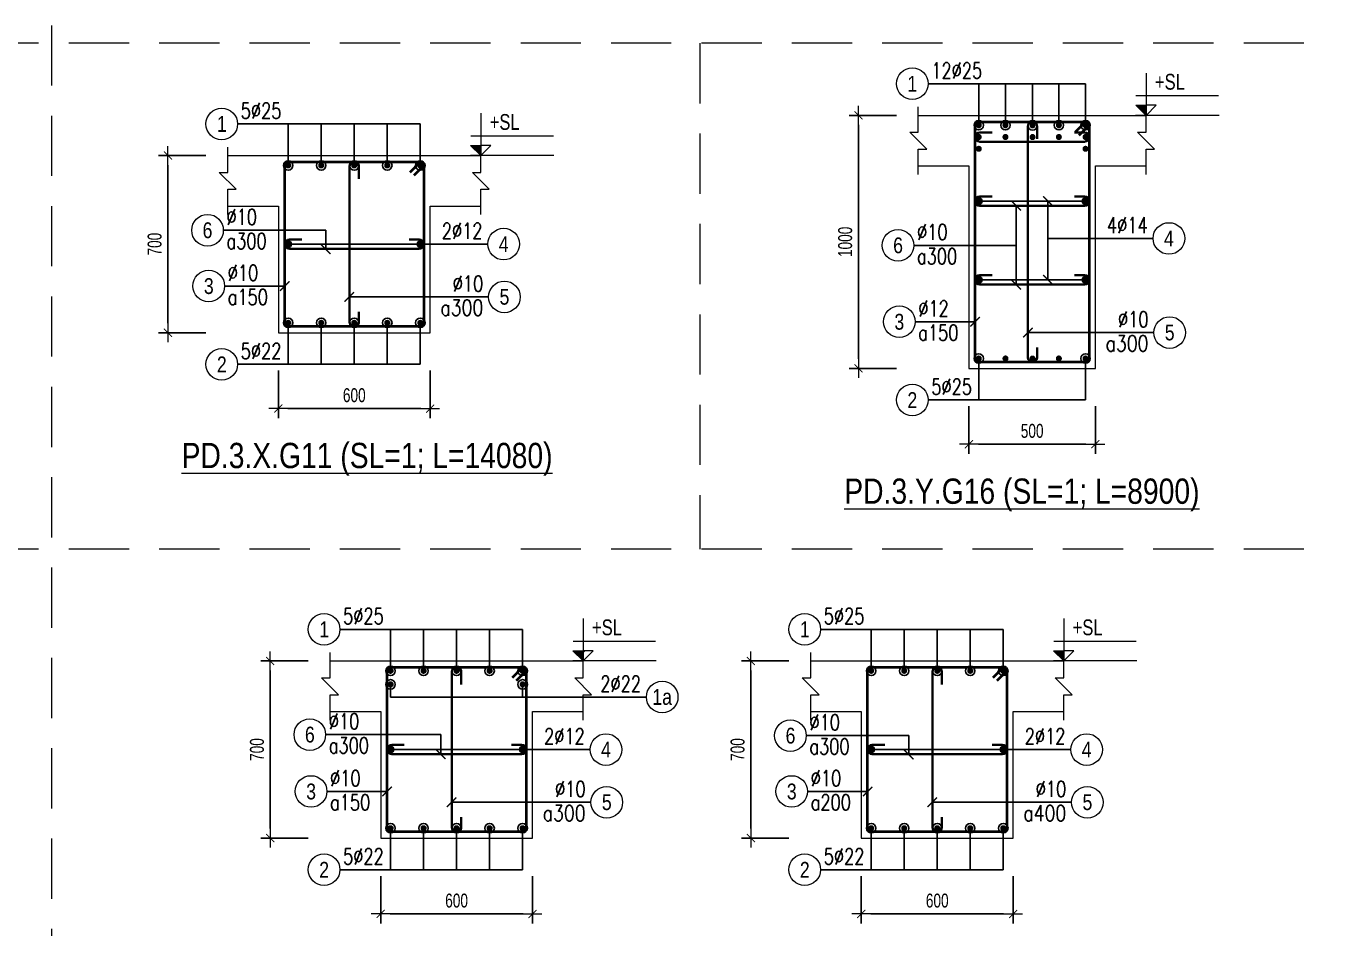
# Model space of a CAD drawing. Header units: millimetres. Extents: x 0 to 264070, y -218202 to 27271.
# Drawn here: x 230136 to 235262, y -194647 to -191080 of the extents above; entities that cross this region are included whole.
import ezdxf
from ezdxf.enums import TextEntityAlignment as Align

# ---------------------------------------------------------------- set-up
doc = ezdxf.new("R2010")
doc.units = ezdxf.units.MM
doc.header["$PDMODE"] = 3
doc.linetypes.add('HIDDEN2', pattern=[4.762499999999999, 3.175, -1.5875])
doc.layers.get('0').update_dxf_attribs({"lineweight": 20})
doc.layers.get('Defpoints').update_dxf_attribs({"color": 151, "lineweight": 9})
for name, color, linetype, lineweight in [('NDC_S_ANNO', 7, 'Continuous', 20), ('NDC_S_CONTINUOUS', 3, 'Continuous', 20), ('NDC_S_DIM', 1, 'Continuous', 15), ('NDC_S_HIDDEN', 8, 'HIDDEN2', 13), ('NDC_S_REBAR', 4, 'Continuous', 35), ('NDC_S_STIRRUP', 4, 'Continuous', 40), ('NDC_S_TEXT SYMBOL', 7, 'Continuous', 20), ('NDC_S_THIN LINE', 8, 'Continuous', 9), ('NDC_S_VN TEXT', 7, 'Continuous', 20)]:
    doc.layers.add(name, color=color, linetype=linetype, lineweight=lineweight)
doc.styles.add('ARIAL', font='arial.ttf', dxfattribs={"width": 0.8})
doc.styles.add('NDC_ANNO', font='', dxfattribs={"width": 0.8})
doc.styles.add('NDC_DIM', font='', dxfattribs={"width": 0.75})
doc.styles.add('NDC_EN TXT', font='romans.shx', dxfattribs={"width": 0.8})
doc.styles.get('NDC_ANNO').set_extended_font_data('Dotum')
doc.styles.get('NDC_DIM').set_extended_font_data('Dotum')
doc.dimstyles.new('NDC_dim_25', dxfattribs={"dimscale": 25, "dimtxt": 2.2, "dimasz": 1.5, "dimexe": 1.5, "dimexo": 2.5, "dimgap": 1, "dimtad": 1, "dimdec": 0, "dimzin": 0, "dimdsep": 46, "dimtxsty": 'NDC_DIM', "dimblk": 'DIMMARK', "dimcen": 0.09, "dimdle": 1.2, "dimclrd": 1, "dimclre": 1, "dimclrt": 3, "dimadec": 0, "dimazin": 0, "dimtfac": 1, "dimtdec": 0, "dimtix": 1, "dimtofl": 0, "dimtmove": 0, "dimatfit": 3, "dimfxl": 6, "dimfxlon": 1, "dimtolj": 1, "dimtzin": 0, "dimarcsym": 0})

# ---------------------------------------------------------------- blocks, each defined once
blk = doc.blocks.new('kata_block_TD')
at = {"color": 6, "linetype": 'ByBlock', "lineweight": -2, "style": 'ARIAL', "width": 0.8}
blk.add_attdef('SECTDET2', text='', height=5, dxfattribs=at).set_placement((0, 7.970649532882817), align=Align.CENTER)
at = {"color": 0, "linetype": 'ByBlock', "lineweight": -2, "style": 'ARIAL', "width": 0.8}
blk.add_attdef('SECTDET1', text='', height=5, dxfattribs=at).set_placement((0, 1.470649532882817), align=Align.CENTER)
at = {"color": 3, "lineweight": 25, "style": 'ARIAL', "width": 0.8}
blk.add_attdef('SSCALE', text='', height=2.5, dxfattribs=at).set_placement((0, -3.998868953555331), align=Align.CENTER)
blk = doc.blocks.new('kata_block_CT')
at = {"layer": 'NDC_S_ANNO'}
blk.add_hatch(color=3, dxfattribs=at).paths.add_polyline_path([(0, 1.596954857557648), (-1.612010908633238, 1.596954857557648), (0, 0)])
at = {"layer": 'NDC_S_ANNO', "ltscale": 50}
h = blk.add_hatch(dxfattribs=at)
h.set_pattern_fill('ANSI31', color=256, scale=1.406250541793835, style=0)
h.set_pattern_definition([(45.00000000000001, (0, 5.456968210637569e-12), (-3.157122508925224, 3.157122508925225), [])])
h.paths.add_polyline_path([(0, 1.596954857557648), (0, 0), (1.612010908924276, 1.596954857557648)])
for p, q in [((-1.592704896858777, 3.140833880479477), (11.46947077315417, 3.140833880479477)), ((11.56125648126181, 5.456968210637569e-12), (-1.63869572513795, 5.456968210637569e-12))]:
    blk.add_line(p, q, dxfattribs=at)
for points in [[(0, 6.69495074864426), (0, 0)], [(0, 0), (-1.612010908924276, 1.596954857557648), (0, 1.596954857557648)], [(0, 0), (1.612010908924276, 1.596954857557648), (0, 1.596954857557648)]]:
    blk.add_lwpolyline(points, dxfattribs=at)
at = {"layer": 'NDC_S_ANNO', "color": 8, "ltscale": 50}
blk.add_lwpolyline([(0, 0), (-1.612010908633238, 1.596954857557648), (0, 1.596954857557648)], dxfattribs=at)
at = {"layer": 'NDC_S_TEXT SYMBOL', "color": 3, "style": 'NDC_ANNO', "width": 0.8}
blk.add_attdef('CT', (1.409564409346785, 4.068271311703938), '', height=2.5, dxfattribs=at)
blk = doc.blocks.new('DIMMARK')
at = {"layer": 'NDC_S_DIM', "color": 1}
blk.add_line((-1.5, 0), (1, 0), dxfattribs=at)
at = {"layer": 'NDC_S_DIM', "color": 2, "const_width": 0.1}
blk.add_lwpolyline([(-0.4242640687119285, -0.4242640687119285), (0.4242640687119285, 0.4242640687119285)], dxfattribs=at)
blk = doc.blocks.new('*D603')
at = {"layer": 'Defpoints', "color": 0, "transparency": 16777216}
for p in [(231133.5262036649, -192293.0467164865), (231733.5262036649, -192293.0467164865), (231733.5262036649, -192593.0467164865)]:
    blk.add_point(p, dxfattribs=at)
at = {"layer": 'NDC_S_DIM', "color": 1, "lineweight": -2, "transparency": 16777216}
for p, q in [((231133.5262036649, -192443.0467164865), (231133.5262036649, -192630.5467164865)), ((231733.5262036649, -192443.0467164865), (231733.5262036649, -192630.5467164865)), ((231171.0262036649, -192593.0467164865), (231696.0262036649, -192593.0467164865))]:
    blk.add_line(p, q, dxfattribs=at)
at = {"layer": 'NDC_S_DIM', "color": 1, "lineweight": -2, "transparency": 16777216, "xscale": 37.5, "yscale": 37.5, "zscale": 37.5, "rotation": 180}
blk.add_blockref('DIMMARK', (231133.5262036649, -192593.0467164865), dxfattribs=at)
at = {"layer": 'NDC_S_DIM', "color": 1, "lineweight": -2, "transparency": 16777216, "xscale": 37.5, "yscale": 37.5, "zscale": 37.5}
blk.add_blockref('DIMMARK', (231733.5262036649, -192593.0467164865), dxfattribs=at)
at = {"layer": 'NDC_S_DIM', "color": 3, "transparency": 16777216, "insert": (231433.5262036649, -192540.5467164865), "char_height": 55.00000000000001, "attachment_point": 5, "style": 'NDC_DIM'}
blk.add_mtext('\\A1;600', dxfattribs=at)
blk = doc.blocks.new('*D604')
at = {"layer": 'Defpoints', "color": 0, "transparency": 16777216}
for p in [(231203.1993282092, -191593.0467164865), (230697.1993282092, -192293.0467164865), (231203.1993282092, -192293.0467164865)]:
    blk.add_point(p, dxfattribs=at)
at = {"layer": 'NDC_S_DIM', "color": 1, "lineweight": -2, "transparency": 16777216}
for p, q in [((230847.1993282092, -191593.0467164865), (230659.6993282092, -191593.0467164865)), ((230697.1993282092, -191630.5467164865), (230697.1993282092, -192255.5467164865)), ((230847.1993282092, -192293.0467164865), (230659.6993282092, -192293.0467164865))]:
    blk.add_line(p, q, dxfattribs=at)
at = {"layer": 'NDC_S_DIM', "color": 1, "lineweight": -2, "transparency": 16777216, "xscale": 37.5, "yscale": 37.5, "zscale": 37.5}
for p, rotation in [((230697.1993282092, -191593.0467164865), 90), ((230697.1993282092, -192293.0467164865), 270)]:
    blk.add_blockref('DIMMARK', p, dxfattribs=dict(at, rotation=rotation))
at = {"layer": 'NDC_S_DIM', "color": 3, "transparency": 16777216, "insert": (230644.6993282093, -191943.0467164865), "char_height": 55.00000000000001, "attachment_point": 5, "rotation": 90, "style": 'NDC_DIM'}
blk.add_mtext('\\A1;700', dxfattribs=at)
blk = doc.blocks.new('kata_block_THEP')
at = {"layer": 'NDC_S_REBAR', "color": 0}
for p, q in [((-0.5, 0), (0.5, 0)), ((-0.3535533905960619, 0.353553390592424), (0.3535533905960619, -0.353553390592424)), ((0.3535533905960619, 0.353553390592424), (-0.3535533905960619, -0.353553390592424)), ((0, 0.5), (0, -0.5))]:
    blk.add_line(p, q, dxfattribs=at)
at = {"layer": 'NDC_S_REBAR', "color": 0, "const_width": 0.08333333333333334}
blk.add_lwpolyline([(-0.5, -1.818989403545856e-12, 1), (0.5000000000145519, -1.818989403545856e-12, 1), (-0.5, -1.818989403545856e-12, 1)], format="xyb", dxfattribs=at)
blk = doc.blocks.new('*U240')
blk.add_circle((-2.5, 0), 2.5)
at = {"layer": 'NDC_S_VN TEXT', "color": 3, "style": 'NDC_EN TXT', "width": 0.75}
blk.add_attdef('DK1', (0.5, 0.8455043070534884), '', height=2.5, dxfattribs=at)
at = {"layer": 'NDC_S_VN TEXT', "color": 7, "style": 'ARIAL', "width": 0.8}
blk.add_attdef('SH2', text='', height=2.5, dxfattribs=at).set_placement((-2.5, 0), align=Align.MIDDLE)
blk = doc.blocks.new('*U241')
blk.add_circle((-2.5, 0), 2.5)
at = {"layer": 'NDC_S_VN TEXT', "color": 3, "style": 'NDC_EN TXT', "width": 0.75}
for tag, p in [('DK1', (0.5, 0.8455043070534884)), ('KC1', (0.5, -2.972544307831413))]:
    blk.add_attdef(tag, p, '', height=2.5, dxfattribs=at)
at = {"layer": 'NDC_S_VN TEXT', "color": 7, "style": 'ARIAL', "width": 0.8}
blk.add_attdef('SH2', text='', height=2.5, dxfattribs=at).set_placement((-2.5, 0), align=Align.MIDDLE)
blk = doc.blocks.new('*U239')
blk.add_circle((2.5, 0), 2.5)
at = {"layer": 'NDC_S_VN TEXT', "color": 3, "style": 'NDC_EN TXT', "width": 0.75}
blk.add_attdef('DK2', text='', height=2.5, dxfattribs=at).set_placement((-0.85, 0.8455043070534884), align=Align.RIGHT)
at = {"layer": 'NDC_S_VN TEXT', "color": 7, "style": 'ARIAL', "width": 0.8}
blk.add_attdef('SH3', text='', height=2.5, dxfattribs=at).set_placement((2.5, 0), align=Align.MIDDLE)
blk = doc.blocks.new('*U321')
blk.add_circle((2.5, 0), 2.5)
at = {"layer": 'NDC_S_VN TEXT', "color": 3, "style": 'NDC_EN TXT'}
for tag, width, p in [('DK2', 0.75, (-0.85, 0.8455043070534884)), ('KC2', 0.8, (-0.85, -2.972544307831413))]:
    blk.add_attdef(tag, text='', height=2.5, dxfattribs=dict(at, width=width)).set_placement(p, align=Align.RIGHT)
at = {"layer": 'NDC_S_VN TEXT', "color": 7, "style": 'ARIAL', "width": 0.8}
blk.add_attdef('SH3', text='', height=2.5, dxfattribs=at).set_placement((2.5, 0), align=Align.MIDDLE)
blk = doc.blocks.new('*D605')
at = {"layer": 'Defpoints', "color": 0, "transparency": 16777216}
for p in [(233932.314251109, -191434.0842302752), (233426.314251109, -192434.0842302752), (233932.314251109, -192434.0842302752)]:
    blk.add_point(p, dxfattribs=at)
at = {"layer": 'NDC_S_DIM', "color": 1, "lineweight": -2, "transparency": 16777216}
for p, q in [((233576.314251109, -191434.0842302752), (233388.814251109, -191434.0842302752)), ((233426.314251109, -191471.5842302752), (233426.314251109, -192396.5842302752)), ((233576.314251109, -192434.0842302752), (233388.814251109, -192434.0842302752))]:
    blk.add_line(p, q, dxfattribs=at)
at = {"layer": 'NDC_S_DIM', "color": 1, "lineweight": -2, "transparency": 16777216, "xscale": 37.5, "yscale": 37.5, "zscale": 37.5}
for p, rotation in [((233426.314251109, -191434.0842302752), 90), ((233426.314251109, -192434.0842302752), 270)]:
    blk.add_blockref('DIMMARK', p, dxfattribs=dict(at, rotation=rotation))
at = {"layer": 'NDC_S_DIM', "color": 3, "transparency": 16777216, "insert": (233373.814251109, -191934.0842302752), "char_height": 55.00000000000001, "attachment_point": 5, "rotation": 90, "style": 'NDC_DIM'}
blk.add_mtext('\\A1;1000', dxfattribs=at)
blk = doc.blocks.new('*D606')
at = {"layer": 'Defpoints', "color": 0, "transparency": 16777216}
for p in [(233862.6411265646, -192434.0842302752), (234362.6411265646, -192434.0842302752), (234362.6411265646, -192734.0842302752)]:
    blk.add_point(p, dxfattribs=at)
at = {"layer": 'NDC_S_DIM', "color": 1, "lineweight": -2, "transparency": 16777216}
for p, q in [((233862.6411265646, -192584.0842302752), (233862.6411265646, -192771.5842302752)), ((234362.6411265646, -192584.0842302752), (234362.6411265646, -192771.5842302752)), ((233900.1411265646, -192734.0842302752), (234325.1411265646, -192734.0842302752))]:
    blk.add_line(p, q, dxfattribs=at)
at = {"layer": 'NDC_S_DIM', "color": 1, "lineweight": -2, "transparency": 16777216, "xscale": 37.5, "yscale": 37.5, "zscale": 37.5, "rotation": 180}
blk.add_blockref('DIMMARK', (233862.6411265646, -192734.0842302752), dxfattribs=at)
at = {"layer": 'NDC_S_DIM', "color": 1, "lineweight": -2, "transparency": 16777216, "xscale": 37.5, "yscale": 37.5, "zscale": 37.5}
blk.add_blockref('DIMMARK', (234362.6411265646, -192734.0842302752), dxfattribs=at)
at = {"layer": 'NDC_S_DIM', "color": 3, "transparency": 16777216, "insert": (234112.6411265646, -192681.5842302752), "char_height": 55.00000000000001, "attachment_point": 5, "style": 'NDC_DIM'}
blk.add_mtext('\\A1;500', dxfattribs=at)
blk = doc.blocks.new('*D617')
at = {"layer": 'Defpoints', "color": 0, "transparency": 16777216}
for p in [(231537.9293393183, -194290.9016911106), (232137.9293393183, -194290.9016911106), (232137.9293393183, -194590.9016911106)]:
    blk.add_point(p, dxfattribs=at)
at = {"layer": 'NDC_S_DIM', "color": 1, "lineweight": -2, "transparency": 16777216}
for p, q in [((231537.9293393183, -194440.9016911106), (231537.9293393183, -194628.4016911106)), ((232137.9293393183, -194440.9016911106), (232137.9293393183, -194628.4016911106)), ((231575.4293393183, -194590.9016911106), (232100.4293393183, -194590.9016911106))]:
    blk.add_line(p, q, dxfattribs=at)
at = {"layer": 'NDC_S_DIM', "color": 1, "lineweight": -2, "transparency": 16777216, "xscale": 37.5, "yscale": 37.5, "zscale": 37.5, "rotation": 180}
blk.add_blockref('DIMMARK', (231537.9293393183, -194590.9016911106), dxfattribs=at)
at = {"layer": 'NDC_S_DIM', "color": 1, "lineweight": -2, "transparency": 16777216, "xscale": 37.5, "yscale": 37.5, "zscale": 37.5}
blk.add_blockref('DIMMARK', (232137.9293393183, -194590.9016911106), dxfattribs=at)
at = {"layer": 'NDC_S_DIM', "color": 3, "transparency": 16777216, "insert": (231837.9293393183, -194538.4016911106), "char_height": 55.00000000000001, "attachment_point": 5, "style": 'NDC_DIM'}
blk.add_mtext('\\A1;600', dxfattribs=at)
blk = doc.blocks.new('*D618')
at = {"layer": 'Defpoints', "color": 0, "transparency": 16777216}
for p in [(231607.6024638626, -193590.9016911106), (231101.6024638626, -194290.9016911106), (231607.6024638626, -194290.9016911106)]:
    blk.add_point(p, dxfattribs=at)
at = {"layer": 'NDC_S_DIM', "color": 1, "lineweight": -2, "transparency": 16777216}
for p, q in [((231251.6024638626, -193590.9016911106), (231064.1024638626, -193590.9016911106)), ((231101.6024638626, -193628.4016911106), (231101.6024638626, -194253.4016911106)), ((231251.6024638626, -194290.9016911106), (231064.1024638626, -194290.9016911106))]:
    blk.add_line(p, q, dxfattribs=at)
at = {"layer": 'NDC_S_DIM', "color": 1, "lineweight": -2, "transparency": 16777216, "xscale": 37.5, "yscale": 37.5, "zscale": 37.5}
for p, rotation in [((231101.6024638626, -193590.9016911106), 90), ((231101.6024638626, -194290.9016911106), 270)]:
    blk.add_blockref('DIMMARK', p, dxfattribs=dict(at, rotation=rotation))
at = {"layer": 'NDC_S_DIM', "color": 3, "transparency": 16777216, "insert": (231049.1024638626, -193940.9016911105), "char_height": 55.00000000000001, "attachment_point": 5, "rotation": 90, "style": 'NDC_DIM'}
blk.add_mtext('\\A1;700', dxfattribs=at)
blk = doc.blocks.new('*D619')
at = {"layer": 'Defpoints', "color": 0, "transparency": 16777216}
for p in [(233437.4801340264, -194290.9016911106), (234037.4801340264, -194290.9016911106), (234037.4801340264, -194590.9016911106)]:
    blk.add_point(p, dxfattribs=at)
at = {"layer": 'NDC_S_DIM', "color": 1, "lineweight": -2, "transparency": 16777216}
for p, q in [((233437.4801340264, -194440.9016911106), (233437.4801340264, -194628.4016911106)), ((234037.4801340264, -194440.9016911106), (234037.4801340264, -194628.4016911106)), ((233474.9801340264, -194590.9016911106), (233999.9801340264, -194590.9016911106))]:
    blk.add_line(p, q, dxfattribs=at)
at = {"layer": 'NDC_S_DIM', "color": 1, "lineweight": -2, "transparency": 16777216, "xscale": 37.5, "yscale": 37.5, "zscale": 37.5, "rotation": 180}
blk.add_blockref('DIMMARK', (233437.4801340264, -194590.9016911106), dxfattribs=at)
at = {"layer": 'NDC_S_DIM', "color": 1, "lineweight": -2, "transparency": 16777216, "xscale": 37.5, "yscale": 37.5, "zscale": 37.5}
blk.add_blockref('DIMMARK', (234037.4801340264, -194590.9016911106), dxfattribs=at)
at = {"layer": 'NDC_S_DIM', "color": 3, "transparency": 16777216, "insert": (233737.4801340264, -194538.4016911106), "char_height": 55.00000000000001, "attachment_point": 5, "style": 'NDC_DIM'}
blk.add_mtext('\\A1;600', dxfattribs=at)
blk = doc.blocks.new('*D620')
at = {"layer": 'Defpoints', "color": 0, "transparency": 16777216}
for p in [(233507.1532585707, -193590.9016911106), (233001.1532585707, -194290.9016911106), (233507.1532585707, -194290.9016911106)]:
    blk.add_point(p, dxfattribs=at)
at = {"layer": 'NDC_S_DIM', "color": 1, "lineweight": -2, "transparency": 16777216}
for p, q in [((233151.1532585707, -193590.9016911106), (232963.6532585707, -193590.9016911106)), ((233001.1532585707, -193628.4016911106), (233001.1532585707, -194253.4016911106)), ((233151.1532585707, -194290.9016911106), (232963.6532585707, -194290.9016911106))]:
    blk.add_line(p, q, dxfattribs=at)
at = {"layer": 'NDC_S_DIM', "color": 1, "lineweight": -2, "transparency": 16777216, "xscale": 37.5, "yscale": 37.5, "zscale": 37.5}
for p, rotation in [((233001.1532585707, -193590.9016911106), 90), ((233001.1532585707, -194290.9016911106), 270)]:
    blk.add_blockref('DIMMARK', p, dxfattribs=dict(at, rotation=rotation))
at = {"layer": 'NDC_S_DIM', "color": 3, "transparency": 16777216, "insert": (232948.6532585707, -193940.9016911105), "char_height": 55.00000000000001, "attachment_point": 5, "rotation": 90, "style": 'NDC_DIM'}
blk.add_mtext('\\A1;700', dxfattribs=at)

msp = doc.modelspace()

# ---------------------------------------------------------------- linework, layer by layer
at = {"layer": 'NDC_S_CONTINUOUS'}
for points in [[(233662.6411265647, -191434.0842302752), (233862.6411265646, -191434.0842302752), (233862.6411265646, -191434.0842302752), (234362.6411265646, -191434.0842302752), (234362.6411265646, -191434.0842302752), (234562.6411265646, -191434.0842302752)], [(230933.5262036649, -191593.0467164865), (231133.5262036649, -191593.0467164865), (231133.5262036649, -191593.0467164865), (231733.5262036649, -191593.0467164865), (231733.5262036649, -191593.0467164865), (231933.5262036649, -191593.0467164865)], [(233662.6411265647, -191634.0842302752), (233862.6411265646, -191634.0842302752), (233862.6411265646, -192434.0842302752), (234362.6411265646, -192434.0842302752), (234362.6411265646, -191634.0842302752), (234562.6411265646, -191634.0842302752)], [(230933.5262036649, -191793.0467164865), (231133.5262036649, -191793.0467164865), (231133.5262036649, -192293.0467164865), (231733.5262036649, -192293.0467164865), (231733.5262036649, -191793.0467164865), (231933.5262036649, -191793.0467164865)], [(231337.9293393183, -193590.9016911106), (231537.9293393183, -193590.9016911106), (231537.9293393183, -193590.9016911106), (232137.9293393183, -193590.9016911106), (232137.9293393183, -193590.9016911106), (232337.9293393183, -193590.9016911106)], [(233237.4801340264, -193590.9016911106), (233437.4801340264, -193590.9016911106), (233437.4801340264, -193590.9016911106), (234037.4801340264, -193590.9016911106), (234037.4801340264, -193590.9016911106), (234237.4801340264, -193590.9016911106)], [(231337.9293393183, -193790.9016911106), (231537.9293393183, -193790.9016911106), (231537.9293393183, -194290.9016911106), (232137.9293393183, -194290.9016911106), (232137.9293393183, -193790.9016911106), (232337.9293393183, -193790.9016911106)], [(233237.4801340264, -193790.9016911106), (233437.4801340264, -193790.9016911106), (233437.4801340264, -194290.9016911106), (234037.4801340264, -194290.9016911106), (234037.4801340264, -193790.9016911106), (234237.4801340264, -193790.9016911106)]]:
    msp.add_lwpolyline(points, dxfattribs=at)
at = {"layer": 'NDC_S_DIM'}
for centre in [(231576.9293393183, -193683.4016911106), (232098.9293393183, -193683.4016911106)]:
    msp.add_circle(centre, 18.82654195789014, dxfattribs=at)
at = {"layer": 'NDC_S_HIDDEN', "ltscale": 75}
for p, q in [((230237.4073617181, -187149.0592886469), (230237.4073617181, -199149.0592886331)), ((243044.9620485608, -191149.0592886423), (225114.385486981, -191149.0592886423)), ((232798.9182990866, -191149.0592886423), (232798.9182990866, -193149.05928864)), ((243044.9620485608, -193149.05928864), (225114.385486981, -193149.05928864))]:
    msp.add_line(p, q, dxfattribs=at)
at = {"layer": 'NDC_S_REBAR'}
for points in [[(234132.4664148663, -191526.4289202086), (234132.4664148663, -191477.5157503987, 0.9999999999999999), (234095.6024148662, -191477.5157503987), (234095.6024148662, -192390.6522302752, 0.9999999999999999), (234132.4664148663, -192390.6522302752), (234132.4664148663, -192351.3953392664, -0.414213562)], [(233954.9862963747, -191501.1328279258), (233906.0731265649, -191501.1328279258, 0.9999999999999999), (233906.0731265649, -191537.9968279258), (234319.2091265648, -191537.9968279258, 0.9999999999999999), (234319.2091265648, -191501.1328279258), (234279.952235556, -191501.1328279258, -0.414213562)], [(231451.896245759, -191685.3914064198), (231451.896245759, -191636.47823661, 0.9999999999999999), (231415.032245759, -191636.47823661), (231415.032245759, -192249.6147164865, 0.9999999999999999), (231451.896245759, -192249.6147164865), (231451.896245759, -192210.3578254776, -0.414213562)], [(233954.9862963745, -191754.6522302752), (233906.0731265647, -191754.6522302752, 0.9999999999999999), (233906.0731265647, -191791.5162302753), (234319.2091265646, -191791.5162302753, 0.9999999999999999), (234319.2091265646, -191754.6522302752), (234279.9522355558, -191754.6522302752, -0.414213562)], [(231225.8713734748, -191924.6147164865), (231176.958203665, -191924.6147164865, 0.9999999999999999), (231176.958203665, -191961.4787164866), (231690.0942036649, -191961.4787164866, 0.9999999999999999), (231690.0942036649, -191924.6147164865), (231650.8373126561, -191924.6147164865, -0.414213562)], [(233954.9862963745, -192065.6522302752), (233906.0731265647, -192065.6522302752, 0.9999999999999999), (233906.0731265647, -192102.5162302753), (234319.2091265646, -192102.5162302753, 0.9999999999999999), (234319.2091265646, -192065.6522302752), (234279.9522355558, -192065.6522302752, -0.414213562)], [(231856.2993814124, -193683.2463810439), (231856.2993814124, -193634.333211234, 0.9999999999999999), (231819.4353814124, -193634.333211234), (231819.4353814124, -194247.4696911105, 0.9999999999999999), (231856.2993814124, -194247.4696911105), (231856.2993814124, -194208.2128001017, -0.414213562)], [(233755.8501761205, -193683.2463810439), (233755.8501761205, -193634.333211234, 0.9999999999999999), (233718.9861761204, -193634.333211234), (233718.9861761204, -194247.4696911105, 0.9999999999999999), (233755.8501761205, -194247.4696911105), (233755.8501761205, -194208.2128001017, -0.414213562)], [(231630.2745091282, -193922.4696911106), (231581.3613393183, -193922.4696911106, 0.9999999999999999), (231581.3613393183, -193959.3336911106), (232094.4973393182, -193959.3336911106, 0.9999999999999999), (232094.4973393182, -193922.4696911106), (232055.2404483094, -193922.4696911106, -0.414213562)], [(233529.8253038362, -193922.4696911106), (233480.9121340264, -193922.4696911106, 0.9999999999999999), (233480.9121340264, -193959.3336911106), (233994.0481340263, -193959.3336911106, 0.9999999999999999), (233994.0481340263, -193922.4696911106), (233954.7912430175, -193922.4696911106, -0.414213562)]]:
    msp.add_lwpolyline(points, format="xyb", dxfattribs=at)
at = {"layer": 'NDC_S_STIRRUP'}
for points in [[(234283.6411265646, -191499.0842302752), (234323.6411265646, -191459.0842302752, -0.414213562), (234337.6411265646, -191473.0842302752), (234337.6411265646, -192395.0842302752, -0.414213562), (234323.6411265646, -192409.0842302752), (233901.6411265646, -192409.0842302752, -0.414213562), (233887.6411265646, -192395.0842302752), (233887.6411265646, -191473.0842302752, -0.414213562), (233901.6411265646, -191459.0842302752), (234323.6411265646, -191459.0842302752, -0.414213562), (234337.6411265646, -191473.0842302752), (234297.6411265646, -191513.0842302752)], [(231654.5262036649, -191658.0467164865), (231694.5262036649, -191618.0467164865, -0.414213562), (231708.5262036649, -191632.0467164865), (231708.5262036649, -192254.0467164865, -0.414213562), (231694.5262036649, -192268.0467164865), (231172.5262036649, -192268.0467164865, -0.414213562), (231158.5262036649, -192254.0467164865), (231158.5262036649, -191632.0467164865, -0.414213562), (231172.5262036649, -191618.0467164865), (231694.5262036649, -191618.0467164865, -0.414213562), (231708.5262036649, -191632.0467164865), (231668.5262036649, -191672.0467164865)], [(232058.9293393183, -193655.9016911106), (232098.9293393183, -193615.9016911106, -0.414213562), (232112.9293393183, -193629.9016911106), (232112.9293393183, -194251.9016911106, -0.414213562), (232098.9293393183, -194265.9016911106), (231576.9293393183, -194265.9016911106, -0.414213562), (231562.9293393183, -194251.9016911106), (231562.9293393183, -193629.9016911106, -0.414213562), (231576.9293393183, -193615.9016911106), (232098.9293393183, -193615.9016911106, -0.414213562), (232112.9293393183, -193629.9016911106), (232072.9293393183, -193669.9016911106)], [(233958.4801340264, -193655.9016911106), (233998.4801340264, -193615.9016911106, -0.414213562), (234012.4801340264, -193629.9016911106), (234012.4801340264, -194251.9016911106, -0.414213562), (233998.4801340264, -194265.9016911106), (233476.4801340264, -194265.9016911106, -0.414213562), (233462.4801340264, -194251.9016911106), (233462.4801340264, -193629.9016911106, -0.414213562), (233476.4801340264, -193615.9016911106), (233998.4801340264, -193615.9016911106, -0.414213562), (234012.4801340264, -193629.9016911106), (233972.4801340264, -193669.9016911106)]]:
    msp.add_lwpolyline(points, format="xyb", dxfattribs=at)
at = {"layer": 'NDC_S_THIN LINE'}
for points in [[(233662.6411265647, -191667.4175636086), (233662.6411265647, -191567.4175636086), (233695.974459898, -191567.4175636086), (233629.3077932314, -191500.7508969419), (233662.6411265647, -191500.7508969419), (233662.6411265647, -191400.7508969419)], [(234562.6411265646, -191667.4175636086), (234562.6411265646, -191567.4175636086), (234595.974459898, -191567.4175636086), (234529.3077932314, -191500.7508969419), (234562.6411265647, -191500.7508969419), (234562.6411265647, -191400.7508969419)], [(230933.5262036649, -191826.3800498199), (230933.5262036649, -191726.3800498199), (230966.8595369983, -191726.3800498199), (230900.1928703316, -191659.7133831532), (230933.526203665, -191659.7133831532), (230933.526203665, -191559.7133831532)], [(231933.5262036649, -191826.3800498199), (231933.5262036649, -191726.3800498199), (231966.8595369983, -191726.3800498199), (231900.1928703316, -191659.7133831532), (231933.526203665, -191659.7133831532), (231933.526203665, -191559.7133831532)], [(231337.9293393183, -193824.2350244439), (231337.9293393183, -193724.2350244439), (231371.2626726516, -193724.2350244439), (231304.596005985, -193657.5683577772), (231337.9293393183, -193657.5683577772), (231337.9293393183, -193557.5683577772)], [(232337.9293393183, -193824.2350244439), (232337.9293393183, -193724.2350244439), (232371.2626726516, -193724.2350244439), (232304.596005985, -193657.5683577772), (232337.9293393183, -193657.5683577772), (232337.9293393183, -193557.5683577772)], [(233237.4801340264, -193824.2350244439), (233237.4801340264, -193724.2350244439), (233270.8134673597, -193724.2350244439), (233204.146800693, -193657.5683577772), (233237.4801340264, -193657.5683577772), (233237.4801340264, -193557.5683577772)], [(234237.4801340264, -193824.2350244439), (234237.4801340264, -193724.2350244439), (234270.8134673597, -193724.2350244439), (234204.146800693, -193657.5683577772), (234237.4801340264, -193657.5683577772), (234237.4801340264, -193557.5683577772)]]:
    msp.add_lwpolyline(points, dxfattribs=at)

# ---------------------------------------------------------------- block references
at = {"layer": 'NDC_S_REBAR', "color": 3, "xscale": 22, "yscale": 22, "zscale": 22}
for p in [(233901.6411265646, -191473.0842302752), (231172.5262036649, -191632.0467164865), (233901.6411265646, -191773.0842302752), (231172.5262036649, -191943.0467164865), (231172.5262036649, -192254.0467164865), (233901.6411265646, -192395.0842302752), (231576.9293393183, -193629.9016911106), (231576.9293393183, -193683.4016911106), (231576.9293393183, -193940.9016911106), (231576.9293393183, -194251.9016911106)]:
    msp.add_blockref('kata_block_THEP', p, dxfattribs=at)
at = {"layer": 'NDC_S_REBAR', "xscale": 22, "yscale": 22, "zscale": 22}
for p in [(234007.1411265646, -191473.0842302752), (234114.1674183969, -191473.4310914531), (234218.1411265646, -191473.0842302752), (234323.6411265646, -191473.0842302752), (233901.6411265646, -191519.5648279258), (234007.1411265646, -191519.5648279258), (234114.1674183969, -191519.9116891036), (234218.1411265646, -191519.5648279258), (234323.6411265646, -191519.5648279258), (233901.6411265646, -191566.2095604837), (234323.6411265646, -191566.2095604837), (231303.0262036649, -191632.0467164865), (231433.5262036649, -191632.0467164865), (231564.0262036649, -191632.0467164865), (231694.5262036649, -191632.0467164865), (234323.6411265646, -191773.0842302752), (231694.5262036649, -191943.0467164865), (233901.6411265646, -192084.0842302752), (234323.6411265646, -192084.0842302752), (231303.0262036649, -192254.0467164865), (231433.5262036649, -192254.0467164865), (231564.0262036649, -192254.0467164865), (231694.5262036649, -192254.0467164865), (234007.1411265646, -192395.0842302752), (234114.1674183969, -192395.4310914531), (234218.1411265646, -192395.0842302752), (234323.6411265646, -192395.0842302752), (231707.4293393183, -193629.9016911106), (231837.9293393183, -193629.9016911106), (231968.4293393183, -193629.9016911106), (232098.9293393183, -193629.9016911106), (233476.4801340264, -193629.9016911106), (233606.9801340264, -193629.9016911106), (233737.4801340264, -193629.9016911106), (233867.9801340264, -193629.9016911106), (233998.4801340264, -193629.9016911106), (232098.9293393183, -193683.4016911106), (232098.9293393183, -193940.9016911106), (233476.4801340264, -193940.9016911106), (233998.4801340264, -193940.9016911106), (231707.4293393183, -194251.9016911106), (231837.9293393183, -194251.9016911106), (231968.4293393183, -194251.9016911106), (232098.9293393183, -194251.9016911106), (233476.4801340264, -194251.9016911106), (233606.9801340264, -194251.9016911106), (233737.4801340264, -194251.9016911106), (233867.9801340264, -194251.9016911106), (233998.4801340264, -194251.9016911106)]:
    msp.add_blockref('kata_block_THEP', p, dxfattribs=at)
at = {"layer": 'NDC_S_THIN LINE', "xscale": 25, "yscale": 25, "zscale": 25}
for name, p, values in [('*U240', (233701.6411265646, -191309.0842302752), {'SH2': '1', 'DK1': '12%%c25'}), ('*U240', (230972.5262036649, -191468.0467164865), {'SH2': '1', 'DK1': '5%%c25'}), ('*U241', (230916.0262036649, -191888.0467164865), {'SH2': '6', 'DK1': '%%c10', 'KC1': 'a300'}), ('*U239', (231961.4164474625, -191943.0467164865), {'SH3': '4', 'DK2': '2%%c12'}), ('*U241', (233645.1411265646, -191947.8002302753), {'SH2': '6', 'DK1': '%%c10', 'KC1': 'a300'}), ('*U239', (234590.5313703622, -191920.6827487653), {'SH3': '4', 'DK2': '4%%c14'}), ('*U241', (230921.0262036649, -192108.8673870961), {'SH2': '3', 'DK1': '%%c10', 'KC1': 'a150'}), ('*U321', (231964.5824025292, -192151.5138446658), {'SH3': '5', 'DK2': '%%c10', 'KC2': 'a300'}), ('*U241', (233650.1411265647, -192249.9049008848), {'SH2': '3', 'DK1': '%%c12', 'KC1': 'a150'}), ('*U321', (234593.6973254289, -192292.5513584546), {'SH3': '5', 'DK2': '%%c10', 'KC2': 'a300'}), ('*U240', (230972.5262036649, -192418.0467164865), {'SH2': '2', 'DK1': '5%%c22'}), ('*U240', (233701.6411265646, -192559.0842302752), {'SH2': '2', 'DK1': '5%%c25'}), ('*U240', (231376.9293393183, -193465.9016911106), {'SH2': '1', 'DK1': '5%%c25'}), ('*U240', (233276.4801340264, -193465.9016911106), {'SH2': '1', 'DK1': '5%%c25'}), ('*U239', (232587.9293393183, -193733.4016911106), {'SH3': '1a', 'DK2': '2%%c22'}), ('*U241', (231320.4293393183, -193881.7786144073), {'SH2': '6', 'DK1': '%%c10', 'KC1': 'a300'}), ('*U241', (233219.9801340264, -193885.9016911106), {'SH2': '6', 'DK1': '%%c10', 'KC1': 'a300'}), ('*U239', (232365.8195831158, -193940.9016911106), {'SH3': '4', 'DK2': '2%%c12'}), ('*U239', (234265.3703778239, -193940.9016911106), {'SH3': '4', 'DK2': '2%%c12'}), ('*U241', (231325.4293393183, -194106.7223617201), {'SH2': '3', 'DK1': '%%c10', 'KC1': 'a150'}), ('*U241', (233224.9801340264, -194106.7223617201), {'SH2': '3', 'DK1': '%%c10', 'KC1': 'a200'}), ('*U321', (232368.9855381825, -194149.3688192899), {'SH3': '5', 'DK2': '%%c10', 'KC2': 'a300'}), ('*U321', (234268.5363328906, -194149.3688192899), {'SH3': '5', 'DK2': '%%c10', 'KC2': 'a400'}), ('*U240', (231376.9293393183, -194415.9016911106), {'SH2': '2', 'DK1': '5%%c22'}), ('*U240', (233276.4801340264, -194415.9016911106), {'SH2': '2', 'DK1': '5%%c22'})]:
    msp.add_blockref(name, p, dxfattribs=at).add_auto_attribs(values)
at = {"layer": 'NDC_S_VN TEXT', "xscale": 25, "yscale": 25, "zscale": 25}
for p in [(234562.6411265646, -191434.0842302752), (231933.5262036649, -191593.0467164865), (232337.9293393183, -193590.9016911106), (234237.4801340264, -193590.9016911106)]:
    msp.add_blockref('kata_block_CT', p, dxfattribs=at).add_auto_attribs({'CT': '+SL'})
at = {"layer": 'NDC_S_VN TEXT'}
ref = msp.add_blockref('kata_block_TD', (231484.1189599097, -192857.9523634235), dxfattribs=dict(at, xscale=20, yscale=20, zscale=20))
ref.add_attrib('SECTDET1', '%%uPD.3.X.G11 (SL=1; L=14080)', dxfattribs={"layer": '0', "color": 0, "linetype": 'ByBlock', "lineweight": -2, "height": 100, "style": 'ARIAL', "width": 0.8}).set_placement((231484.1189599097, -192828.5393727658), align=Align.CENTER)
ref = msp.add_blockref('kata_block_TD', (234072.0576879302, -192998.9898772122), dxfattribs=dict(at, xscale=20, yscale=20, zscale=20))
ref.add_attrib('SECTDET1', '%%uPD.3.Y.G16 (SL=1; L=8900)', dxfattribs={"layer": '0', "color": 0, "linetype": 'ByBlock', "lineweight": -2, "height": 100, "style": 'ARIAL', "width": 0.8}).set_placement((234072.0576879302, -192969.5768865546), align=Align.CENTER)

# ---------------------------------------------------------------- dimensions: what is measured, and where the dimension line sits
at = {"layer": 'NDC_S_DIM'}
for base, p1, p2, picture, middle in [((233426.314251109, -192434.0842302752), (233932.314251109, -191434.0842302752), (233932.314251109, -192434.0842302752), '*D605', (233373.814251109, -191934.0842302752)), ((230697.1993282092, -192293.0467164865), (231203.1993282092, -191593.0467164865), (231203.1993282092, -192293.0467164865), '*D604', (230644.6993282093, -191943.0467164865)), ((231101.6024638626, -194290.9016911106), (231607.6024638626, -193590.9016911106), (231607.6024638626, -194290.9016911106), '*D618', (231049.1024638626, -193940.9016911105)), ((233001.1532585707, -194290.9016911106), (233507.1532585707, -193590.9016911106), (233507.1532585707, -194290.9016911106), '*D620', (232948.6532585707, -193940.9016911105))]:
    dim = msp.add_linear_dim(base=base, p1=p1, p2=p2, angle=270, dimstyle='NDC_dim_25', dxfattribs=at)
    dim.commit()
    dim.dimension.update_dxf_attribs({"geometry": picture, "text_midpoint": middle})
for base, p1, p2, picture, middle in [((231733.5262036649, -192593.0467164865), (231133.5262036649, -192293.0467164865), (231733.5262036649, -192293.0467164865), '*D603', (231433.5262036649, -192540.5467164865)), ((234362.6411265646, -192734.0842302752), (233862.6411265646, -192434.0842302752), (234362.6411265646, -192434.0842302752), '*D606', (234112.6411265646, -192681.5842302752)), ((232137.9293393183, -194590.9016911106), (231537.9293393183, -194290.9016911106), (232137.9293393183, -194290.9016911106), '*D617', (231837.9293393183, -194538.4016911106)), ((234037.4801340264, -194590.9016911106), (233437.4801340264, -194290.9016911106), (234037.4801340264, -194290.9016911106), '*D619', (233737.4801340264, -194538.4016911106))]:
    dim = msp.add_linear_dim(base=base, p1=p1, p2=p2, dimstyle='NDC_dim_25', dxfattribs=at)
    dim.commit()
    dim.dimension.update_dxf_attribs({"geometry": picture, "text_midpoint": middle})

# ---------------------------------------------------------------- leaders
at = {"layer": 'NDC_S_THIN LINE'}
for points, override in [([(234323.6411265646, -191473.0842302752), (234323.6411265646, -191309.0842302752), (233701.6411265646, -191309.0842302752)], {"dimldrblk": 'DotBlank'}), ([(233901.6411265646, -191473.0842302752), (233901.6411265646, -191309.0842302752), (233701.6411265646, -191309.0842302752)], {"dimldrblk": 'DotBlank'}), ([(234007.1411265646, -191473.0842302752), (234007.1411265646, -191309.0842302752), (233807.1411265646, -191309.0842302752)], {"dimldrblk": 'DotBlank'}), ([(234114.167418397, -191473.4310914532), (234114.167418397, -191309.4310914532), (233914.167418397, -191309.4310914532)], {"dimldrblk": 'DotBlank'}), ([(234218.1411265646, -191473.0842302752), (234218.1411265646, -191309.0842302752), (234018.1411265646, -191309.0842302752)], {"dimldrblk": 'DotBlank'}), ([(231172.5262036649, -191632.0467164865), (231172.5262036649, -191468.0467164865), (230972.5262036649, -191468.0467164865)], {"dimldrblk": 'DotBlank'}), ([(231303.0262036649, -191632.0467164865), (231303.0262036649, -191468.0467164865), (230972.5262036649, -191468.0467164865)], {"dimldrblk": 'DotBlank'}), ([(231433.5262036649, -191632.0467164865), (231433.5262036649, -191468.0467164865), (230972.5262036649, -191468.0467164865)], {"dimldrblk": 'DotBlank'}), ([(231564.0262036649, -191632.0467164865), (231564.0262036649, -191468.0467164865), (230972.5262036649, -191468.0467164865)], {"dimldrblk": 'DotBlank'}), ([(231694.5262036649, -191632.0467164865), (231694.5262036649, -191468.0467164865), (230972.5262036649, -191468.0467164865)], {"dimldrblk": 'DotBlank'}), ([(234049.9744598978, -191791.5162302753), (234049.9744598979, -191947.8002302753), (233645.1411265646, -191947.8002302753)], {"dimldrblk": 'ArchTick'}), ([(233901.6411265646, -191773.0842302752), (234329.6411265646, -191773.0842302752)], {"dimasz": 1, "dimldrblk": 'DotBlank'}), ([(234323.6411265646, -191773.0842302752), (233901.6411265646, -191773.0842302752)], {"dimasz": 1, "dimldrblk": 'DotBlank'}), ([(234174.6900741505, -191773.0842302752), (234174.6900741505, -191920.6827487653), (234590.5313703622, -191920.6827487653)], {"dimldrblk": 'ArchTick'}), ([(231320.8595369983, -191963.0467164865), (231320.8595369983, -191888.0467164865), (230916.0262036649, -191888.0467164865)], {"dimldrblk": 'ArchTick'}), ([(231172.5262036649, -191943.0467164865), (231700.5262036649, -191943.0467164865)], {"dimasz": 1, "dimldrblk": 'DotBlank'}), ([(231694.5262036649, -191943.0467164865), (231172.5262036649, -191943.0467164865)], {"dimasz": 1, "dimldrblk": 'DotBlank'}), ([(234174.6900741505, -192084.0842302752), (234174.6900741505, -191920.6827487653), (234590.5313703622, -191920.6827487653)], {"dimldrblk": 'ArchTick'}), ([(231694.5262036649, -191943.0467164865), (231961.4164474625, -191943.0467164865)], {"dimldrblk": 'DotSmall'}), ([(234049.974459898, -192104.0842302752), (234049.9744598979, -191947.8002302753), (233645.1411265646, -191947.8002302753)], {"dimldrblk": 'ArchTick'}), ([(233901.6411265646, -192084.0842302752), (234329.6411265646, -192084.0842302752)], {"dimasz": 1, "dimldrblk": 'DotBlank'}), ([(234323.6411265646, -192084.0842302752), (233901.6411265646, -192084.0842302752)], {"dimasz": 1, "dimldrblk": 'DotBlank'}), ([(231158.5262036649, -192108.8673870961), (230921.0262036649, -192108.8673870961)], {"dimldrblk": 'ArchTick'}), ([(231413.526203665, -192151.5138446658), (231964.5824025292, -192151.5138446658)], {"dimldrblk": 'ArchTick'}), ([(231172.5262036649, -192254.0467164865), (231172.5262036649, -192418.0467164865), (230972.5262036649, -192418.0467164865)], {"dimldrblk": 'DotBlank'}), ([(231303.0262036649, -192254.0467164865), (231303.0262036649, -192418.0467164865), (230972.5262036649, -192418.0467164865)], {"dimldrblk": 'DotBlank'}), ([(231433.5262036649, -192254.0467164865), (231433.5262036649, -192418.0467164865), (230972.5262036649, -192418.0467164865)], {"dimldrblk": 'DotBlank'}), ([(231564.0262036649, -192254.0467164865), (231564.0262036649, -192418.0467164865), (230972.5262036649, -192418.0467164865)], {"dimldrblk": 'DotBlank'}), ([(231694.5262036649, -192254.0467164865), (231694.5262036649, -192418.0467164865), (230972.5262036649, -192418.0467164865)], {"dimldrblk": 'DotBlank'}), ([(233887.6411265646, -192249.9049008848), (233650.1411265647, -192249.9049008848)], {"dimldrblk": 'ArchTick'}), ([(234095.6024148662, -192292.5513584546), (234593.6973254289, -192292.5513584546)], {"dimldrblk": 'ArchTick'}), ([(234323.6411265646, -192395.0842302752), (234323.6411265646, -192559.0842302752), (233701.6411265646, -192559.0842302752)], {"dimldrblk": 'DotBlank'}), ([(233901.6411265646, -192395.0842302752), (233901.6411265646, -192559.0842302752), (233701.6411265646, -192559.0842302752)], {"dimldrblk": 'DotBlank'}), ([(231576.9293393183, -193629.9016911106), (231576.9293393183, -193465.9016911106), (231376.9293393183, -193465.9016911106)], {"dimldrblk": 'DotBlank'}), ([(231707.4293393183, -193629.9016911106), (231707.4293393183, -193465.9016911106), (231376.9293393183, -193465.9016911106)], {"dimldrblk": 'DotBlank'}), ([(231837.9293393183, -193629.9016911106), (231837.9293393183, -193465.9016911106), (231376.9293393183, -193465.9016911106)], {"dimldrblk": 'DotBlank'}), ([(231968.4293393183, -193629.9016911106), (231968.4293393183, -193465.9016911106), (231376.9293393183, -193465.9016911106)], {"dimldrblk": 'DotBlank'}), ([(232098.9293393183, -193629.9016911106), (232098.9293393183, -193465.9016911106), (231376.9293393183, -193465.9016911106)], {"dimldrblk": 'DotBlank'}), ([(233476.4801340264, -193629.9016911106), (233476.4801340264, -193465.9016911106), (233276.4801340264, -193465.9016911106)], {"dimldrblk": 'DotBlank'}), ([(233606.9801340264, -193629.9016911106), (233606.9801340264, -193465.9016911106), (233276.4801340264, -193465.9016911106)], {"dimldrblk": 'DotBlank'}), ([(233737.4801340264, -193629.9016911106), (233737.4801340264, -193465.9016911106), (233276.4801340264, -193465.9016911106)], {"dimldrblk": 'DotBlank'}), ([(233867.9801340264, -193629.9016911106), (233867.9801340264, -193465.9016911106), (233276.4801340264, -193465.9016911106)], {"dimldrblk": 'DotBlank'}), ([(233998.4801340264, -193629.9016911106), (233998.4801340264, -193465.9016911106), (233276.4801340264, -193465.9016911106)], {"dimldrblk": 'DotBlank'}), ([(231576.9293393183, -193683.4016911106), (231576.9293393183, -193733.4016911106), (232587.9293393183, -193733.4016911106)], {"dimldrblk": 'DotBlank'}), ([(232098.9293393183, -193683.4016911106), (232098.9293393183, -193733.4016911106), (232587.9293393183, -193733.4016911106)], {"dimldrblk": 'DotBlank'}), ([(231774.9976257861, -193959.3336911106), (231774.9976257861, -193881.7786144073), (231320.4293393183, -193881.7786144073)], {"dimldrblk": 'ArchTick'}), ([(231576.9293393183, -193940.9016911106), (232104.9293393183, -193940.9016911106)], {"dimasz": 1, "dimldrblk": 'DotBlank'}), ([(232098.9293393183, -193940.9016911106), (231576.9293393183, -193940.9016911106)], {"dimasz": 1, "dimldrblk": 'DotBlank'}), ([(233624.8134673597, -193960.9016911106), (233624.8134673597, -193885.9016911106), (233219.9801340264, -193885.9016911106)], {"dimldrblk": 'ArchTick'}), ([(233476.4801340264, -193940.9016911106), (234004.4801340264, -193940.9016911106)], {"dimasz": 1, "dimldrblk": 'DotBlank'}), ([(233998.4801340264, -193940.9016911106), (233476.4801340264, -193940.9016911106)], {"dimasz": 1, "dimldrblk": 'DotBlank'}), ([(232098.9293393183, -193940.9016911106), (232365.8195831158, -193940.9016911106)], {"dimldrblk": 'DotSmall'}), ([(233998.4801340264, -193940.9016911106), (234265.3703778239, -193940.9016911106)], {"dimldrblk": 'DotSmall'}), ([(231562.9293393183, -194106.7223617201), (231325.4293393183, -194106.7223617201)], {"dimldrblk": 'ArchTick'}), ([(231817.9293393184, -194149.3688192899), (232368.9855381825, -194149.3688192899)], {"dimldrblk": 'ArchTick'}), ([(233462.4801340264, -194106.7223617201), (233224.9801340264, -194106.7223617201)], {"dimldrblk": 'ArchTick'}), ([(233717.4801340264, -194149.3688192899), (234268.5363328906, -194149.3688192899)], {"dimldrblk": 'ArchTick'}), ([(231576.9293393183, -194251.9016911106), (231576.9293393183, -194415.9016911106), (231376.9293393183, -194415.9016911106)], {"dimldrblk": 'DotBlank'}), ([(231707.4293393183, -194251.9016911106), (231707.4293393183, -194415.9016911106), (231376.9293393183, -194415.9016911106)], {"dimldrblk": 'DotBlank'}), ([(231837.9293393183, -194251.9016911106), (231837.9293393183, -194415.9016911106), (231376.9293393183, -194415.9016911106)], {"dimldrblk": 'DotBlank'}), ([(231968.4293393183, -194251.9016911106), (231968.4293393183, -194415.9016911106), (231376.9293393183, -194415.9016911106)], {"dimldrblk": 'DotBlank'}), ([(232098.9293393183, -194251.9016911106), (232098.9293393183, -194415.9016911106), (231376.9293393183, -194415.9016911106)], {"dimldrblk": 'DotBlank'}), ([(233476.4801340264, -194251.9016911106), (233476.4801340264, -194415.9016911106), (233276.4801340264, -194415.9016911106)], {"dimldrblk": 'DotBlank'}), ([(233998.4801340264, -194251.9016911106), (233998.4801340264, -194415.9016911106), (233276.4801340264, -194415.9016911106)], {"dimldrblk": 'DotBlank'}), ([(233476.4801340264, -194251.9016911106), (233476.4801340264, -194415.9016911106), (233276.4801340264, -194415.9016911106)], {"dimldrblk": 'DotBlank'}), ([(233606.9801340264, -194251.9016911106), (233606.9801340264, -194415.9016911106), (233276.4801340264, -194415.9016911106)], {"dimldrblk": 'DotBlank'}), ([(233737.4801340264, -194251.9016911106), (233737.4801340264, -194415.9016911106), (233276.4801340264, -194415.9016911106)], {"dimldrblk": 'DotBlank'}), ([(233867.9801340264, -194251.9016911106), (233867.9801340264, -194415.9016911106), (233276.4801340264, -194415.9016911106)], {"dimldrblk": 'DotBlank'}), ([(233998.4801340264, -194251.9016911106), (233998.4801340264, -194415.9016911106), (233276.4801340264, -194415.9016911106)], {"dimldrblk": 'DotBlank'})]:
    msp.add_leader(points, dimstyle='NDC_dim_25', override=override, dxfattribs=at)

doc.saveas('drawing.dxf')
